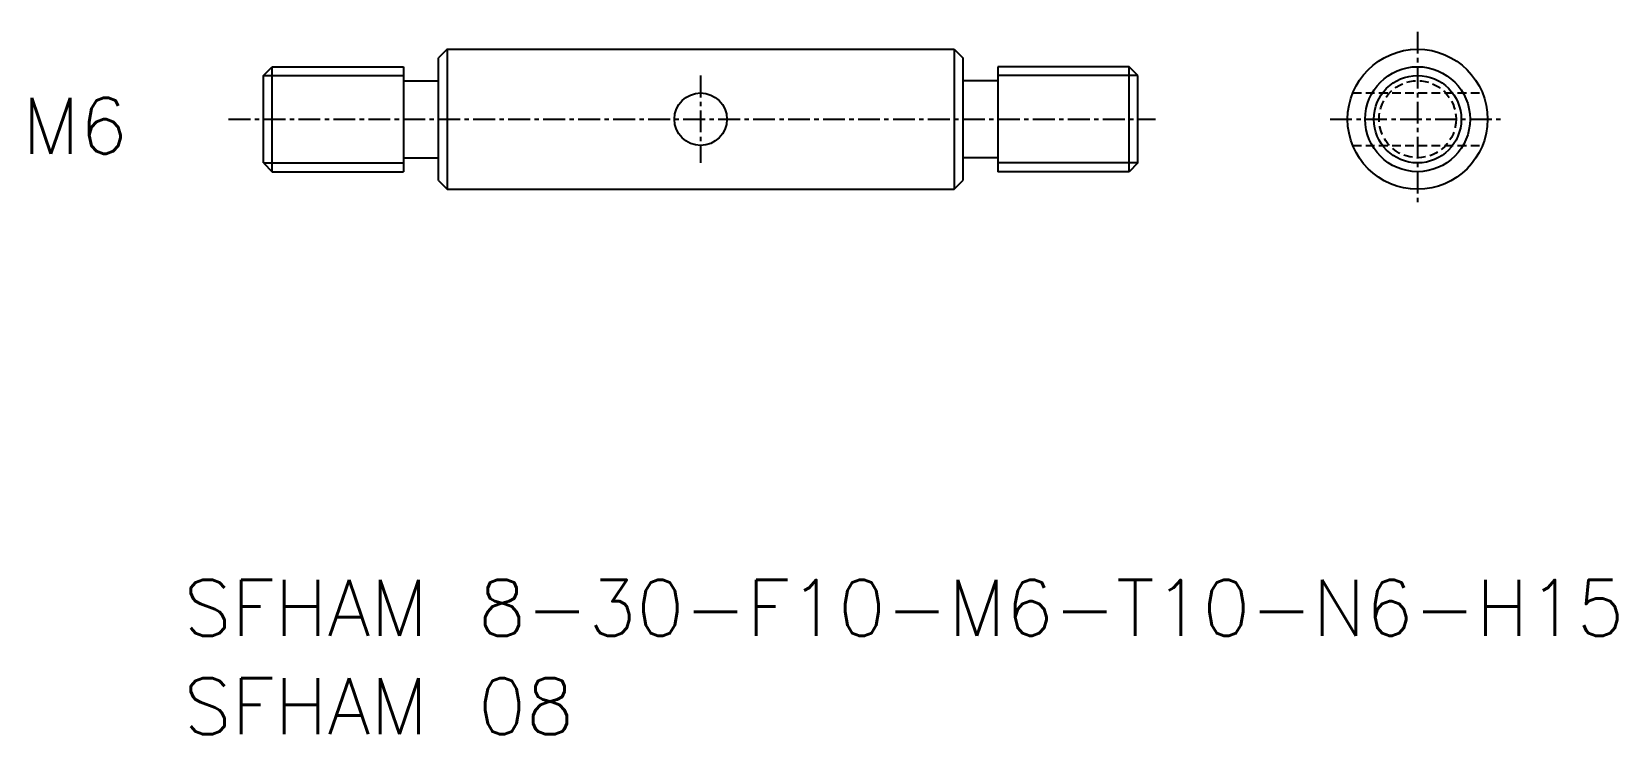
# Model space of a CAD drawing. Extents: x 698.2 to 788.9, y -102.6 to -62.4.
import ezdxf

# ---------------------------------------------------------------- set-up
doc = ezdxf.new("R2010")
doc.units = 0
doc.linetypes.add('CENTER', pattern=[2, 1.25, -0.25, 0.25, -0.25])
doc.linetypes.add('DASHED', pattern=[0.75, 0.5, -0.25])
doc.layers.get('0').update_dxf_attribs({"linetype": 'CONTINUOUS'})
doc.layers.add('CENTER', color=1, linetype='CENTER')
doc.styles.get("Standard").update_dxf_attribs({"font": 'txt.shx'})

msp = doc.modelspace()

# ---------------------------------------------------------------- linework, layer by layer
at = {"color": 7, "linetype": 'CONTINUOUS'}
for p, q in [((721.943, -63.423), (721.443, -63.923)), ((721.943, -63.423), (750.943, -63.423)), ((721.943, -63.423), (721.943, -71.423)), ((750.943, -63.423), (750.943, -71.423)), ((750.943, -63.423), (751.443, -63.923)), ((721.443, -70.923), (721.443, -63.923)), ((751.443, -63.923), (751.443, -70.923)), ((711.443, -64.923), (711.943, -64.423)), ((711.443, -69.923), (711.443, -64.923)), ((711.943, -64.423), (719.443, -64.423)), ((711.943, -70.423), (711.943, -64.423)), ((719.443, -64.423), (719.443, -70.423)), ((719.443, -65.223), (721.443, -65.223)), ((751.443, -64.673), (751.443, -64.673)), ((753.443, -65.223), (751.443, -65.223)), ((760.943, -64.423), (753.443, -64.423)), ((753.443, -64.423), (753.443, -70.423)), ((760.943, -70.423), (760.943, -64.423)), ((761.443, -64.923), (760.943, -64.423)), ((761.443, -69.923), (761.443, -64.923)), ((719.443, -69.623), (721.443, -69.623)), ((753.443, -69.623), (751.443, -69.623)), ((711.443, -69.923), (711.943, -70.423)), ((711.943, -70.423), (719.443, -70.423)), ((760.943, -70.423), (753.443, -70.423)), ((761.443, -69.923), (760.943, -70.423)), ((721.443, -70.923), (721.943, -71.423)), ((721.943, -71.423), (750.943, -71.423)), ((750.943, -71.423), (751.443, -70.923))]:
    msp.add_line(p, q, dxfattribs=at)
at = {"color": 3, "linetype": 'CONTINUOUS'}
for p, q in [((711.443, -64.923), (719.443, -64.923)), ((761.443, -64.923), (753.443, -64.923)), ((711.443, -69.923), (719.443, -69.923)), ((761.443, -69.923), (753.443, -69.923))]:
    msp.add_line(p, q, dxfattribs=at)
at = {"color": 3, "linetype": 'DASHED'}
for p, q in [((773.731, -65.923), (781.147, -65.923)), ((773.731, -68.923), (781.147, -68.923))]:
    msp.add_line(p, q, dxfattribs=at)
at = {"color": 7, "linetype": 'CONTINUOUS'}
for centre, radius in [((777.439, -67.423), 4), ((777.439, -67.423), 3), ((736.443, -67.423), 1.5)]:
    msp.add_circle(centre, radius, dxfattribs=at)
at = {"color": 3, "linetype": 'CONTINUOUS'}
msp.add_circle((777.439, -67.423), 2.5, dxfattribs=at)
at = {"color": 3, "linetype": 'DASHED'}
msp.add_circle((777.439, -67.423), 2.2, dxfattribs=at)
at = {"layer": 'CENTER', "color": 1, "linetype": 'CENTER'}
for p, q in [((777.439, -62.423), (777.439, -72.423)), ((736.443, -64.923), (736.443, -69.923)), ((709.443, -67.423), (762.443, -67.423)), ((772.439, -67.423), (782.439, -67.423))]:
    msp.add_line(p, q, dxfattribs=at)

# ---------------------------------------------------------------- texts
at = {"color": 7, "linetype": 'CONTINUOUS'}
msp.add_text('M6', height=3.2, dxfattribs=at).set_placement((697.641, -69.41))
for s, p in [('SFHAM 8-30-F10-M6-T10-N6-H15', (706.875, -96.959)), ('SFHAM 08', (706.875, -102.579))]:
    msp.add_text(s, height=3.2).set_placement(p)

doc.saveas('drawing.dxf')
